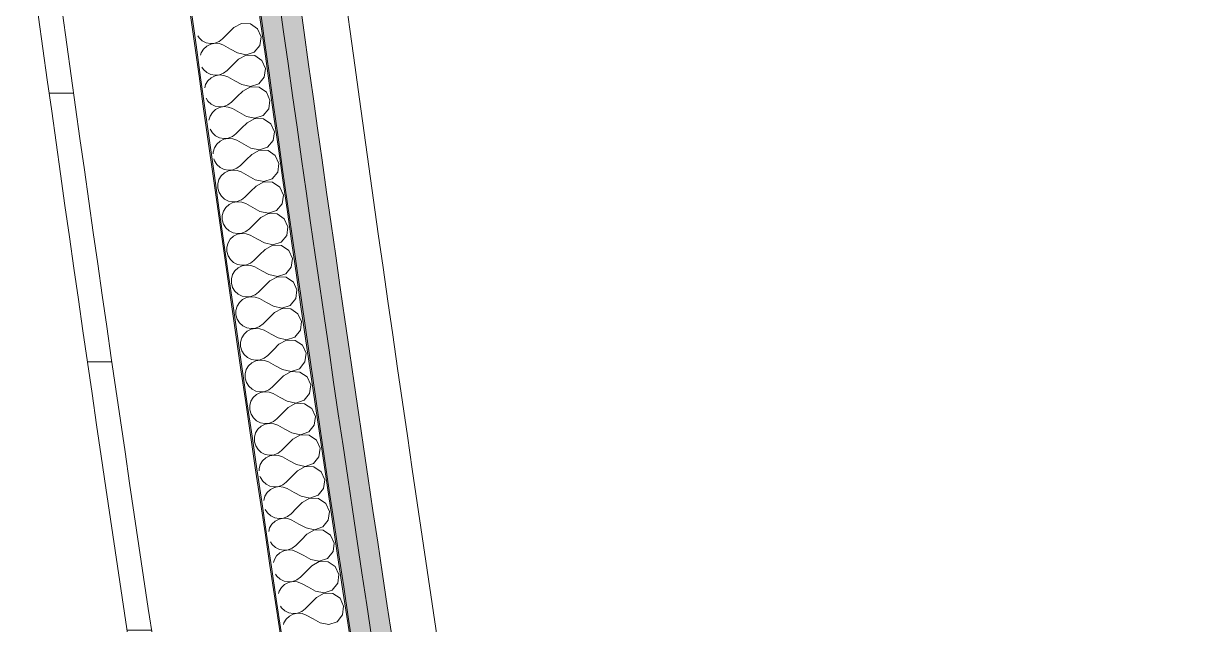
# Model space of a CAD drawing. Header units: millimetres. Extents: x -99530 to 90294, y -97212 to 56397.
# Drawn here: x -41765 to -40895, y -62796 to -62348 of the extents above; entities that cross this region are included whole.
import ezdxf
from ezdxf.enums import TextEntityAlignment as Align

# ---------------------------------------------------------------- set-up
doc = ezdxf.new("R2010")
doc.units = ezdxf.units.MM
doc.header["$MEASUREMENT"] = 0
doc.linetypes.add('Double Dashed', pattern=[1093.611073, 529.166651, -211.666656, 141.111112, -211.666656])
doc.linetypes.add('Hidden Line', pattern=[55, 45, -10])
for name, color, linetype in [('A-25-M_Wall_Ext', 7, 'Continuous'), ('A-25-M_Wall_Int', 7, 'Continuous'), ('New_A-05-M_Gross_Int_Circulation', 7, 'Continuous'), ('New_A-15-MG_Structural_Grid_Phase_2', 7, 'Continuous'), ('New_A-20-M_Floor_Slab', 7, 'Continuous'), ('New_A-25-M_Wall_Ext', 7, 'Continuous'), ('New_A-25-M_Wall_Int', 7, 'Continuous')]:
    doc.layers.add(name, color=color, linetype=linetype)
for name, color, linetype, lineweight, true_color in [('A-25-M_Wall_Ext_Pen_No__107', 7, 'Continuous', 15, 0xa6a6a6), ('A-25-M_Wall_Ext_Pen_No__27', 7, 'Continuous', 50, 0x2a2a2a), ('A-25-M_Wall_Int_Pen_No__107', 7, 'Continuous', 15, 0xa6a6a6), ('A-25-M_Wall_Int_Pen_No__149', 7, 'Continuous', 0, 0x2a2a2a), ('New_A-05-M_Gross_Int_Circulation_Pen_No__74', 7, 'Continuous', 20, 0x606060), ('New_A-15-MG_Structural_Grid_Phase_2_Pen_No__222', 7, 'Continuous', 13, 0x65af33), ('New_A-25-M_Wall_Int_Pen_No__107', 7, 'Continuous', 15, 0xa6a6a6), ('New_A-25-M_Wall_Int_Pen_No__81', 7, 'Continuous', 20, 0x6a6a6a)]:
    doc.layers.add(name, color=color, linetype=linetype, lineweight=lineweight, true_color=true_color)
for name, color, linetype, lineweight in [('A-25-M_Wall_Ext_Pen_No__87', 8, 'Continuous', 20), ('A-25-M_Wall_Int_Pen_No__193', 7, 'Continuous', 18), ('New_A-20-M_Floor_Slab_Pen_No__89', 8, 'Continuous', 20), ('New_A-25-M_Wall_Ext_Pen_No__87', 8, 'Continuous', 20), ('New_A-25-M_Wall_Int_Pen_No__1', 7, 'Continuous', 13), ('New_A-25-M_Wall_Int_Pen_No__150', 7, 'Continuous', 0), ('New_ArchiCAD Zone Stamps_Pen_No__9', 7, 'Continuous', 13)]:
    doc.layers.add(name, color=color, linetype=linetype, lineweight=lineweight)
doc.styles.add('GENERATED_STYLE_1', font='')
doc.styles.add('GENERATED_STYLE_3', font='')
doc.styles.add('GENERATED_STYLE_4', font='')
doc.styles.get('GENERATED_STYLE_1').set_extended_font_data('Arial', bold=True)
doc.styles.get('GENERATED_STYLE_3').set_extended_font_data('Arial')
doc.styles.get('GENERATED_STYLE_4').set_extended_font_data('Swis721 BT')

# ---------------------------------------------------------------- blocks, each defined once
blk = doc.blocks.new('Stair 07 _INB 0168_10_1', base_point=(-36902.6, -62923.54))
at = {"layer": 'New_A-05-M_Gross_Int_Circulation_Pen_No__74', "linetype": 'Continuous'}
blk.add_arc((-4141.99, -57209.05), 37731.88, 186.721455, 191.645003, dxfattribs=at)
at = {"layer": 'New_ArchiCAD Zone Stamps_Pen_No__9'}
for tag, height, style, p in [('ROOM_NAME', 250, 'GENERATED_STYLE_1', (-37168.15, -61611.29)), ('zoneNameLine2', 250, 'GENERATED_STYLE_1', (-37356.58, -62043.42)), ('ROOM_NUMBER', 200, 'GENERATED_STYLE_3', (-37545.01, -62464.13)), ('measuredAreaCode', 200, 'GENERATED_STYLE_3', (-37702.04, -62824.24)), ('DUMMY_649', 200, 'GENERATED_STYLE_3', (-37394.63, -62958.28)), ('DUMMY_650', 200, 'GENERATED_STYLE_3', (-36905.29, -63171.66)), ('DUMMY_651', 133.33, 'GENERATED_STYLE_3', (-36626, -63278.2))]:
    blk.add_attdef(tag, text='', height=height, rotation=336.44041, dxfattribs=dict(at, style=style)).set_placement(p, align=Align.TOP_LEFT)
blk = doc.blocks.new('Slab_56_1', base_point=(-44734.13, -52924.74))
at = {"layer": 'New_A-20-M_Floor_Slab_Pen_No__89', "linetype": 'Continuous', "flags": 128}
blk.add_lwpolyline([(-44734.13, -52924.74), (-44734.3, -52924.72, -0.179811), (-34721.45, -33027.69), (-34721.92, -33027.18), (-25959.6, -24873.2), (-20981.62, -27043.85), (-17009.56, -17934.66), (-17703.34, -17189.12), (-11222.85, -11158.55), (-10852.64, -11556.37), (-2918.66, -4173.23), (921.42, -599.75), (3259.49, -1619.27), (2636.44, -2195.91), (2144.41, -3324.28), (-4596.33, -18782.94), (-10337.07, -31948.28), (-13252.03, -30677.22), (-20095.26, -46371.16, -0.415568), (-30017.22, -50195.91), (-38341.96, -69287.69, -0.234037), (-41521.39, -64901.11, -0.022084), (-42146.95, -60901.38), (-44895.69, -59706.59, -0.043731)], format="xyb", close=True, dxfattribs=at)
blk = doc.blocks.new('Wall_233_1', base_point=(-42264.59, -61095.29))
at = {"layer": 'New_A-25-M_Wall_Ext_Pen_No__87', "linetype": 'Hidden Line'}
for radius, start in [(37234.44, 185.847464), (37284.44, 185.892366)]:
    blk.add_arc((-5223.89, -57301.83), radius, start, 191.659248, dxfattribs=at)
blk = doc.blocks.new('*X781')
at = {"layer": 'New_A-25-M_Wall_Int_Pen_No__150', "linetype": 'Continuous'}
for p, q in [((-41607.92, -62351.03), (-41612.15, -62355.23)), ((-41602.23, -62347.89), (-41607.92, -62351.03)), ((-41595.73, -62348.2), (-41602.23, -62347.89)), ((-41590.37, -62351.89), (-41595.73, -62348.2)), ((-41587.74, -62357.85), (-41590.37, -62351.89)), ((-41634.79, -62357.17), (-41633.93, -62358.56)), ((-41633.93, -62358.56), (-41631.5, -62360.78)), ((-41631.5, -62360.78), (-41628.56, -62362.25)), ((-41628.56, -62362.25), (-41625.34, -62362.87)), ((-41625.28, -62363.28), (-41628.22, -62364.75)), ((-41625.34, -62362.87), (-41622.07, -62362.57)), ((-41622.05, -62362.67), (-41625.28, -62363.28)), ((-41622.07, -62362.57), (-41619, -62361.39)), ((-41618.78, -62362.96), (-41622.05, -62362.67)), ((-41619, -62361.39), (-41616.37, -62359.42)), ((-41615.71, -62364.14), (-41618.78, -62362.96)), ((-41612.15, -62355.23), (-41616.37, -62359.42)), ((-41588.64, -62364.29), (-41587.74, -62357.85)), ((-41632.37, -62369.76), (-41632.9, -62371.63)), ((-41630.64, -62366.96), (-41632.37, -62369.76)), ((-41628.22, -62364.75), (-41630.64, -62366.96)), ((-41610.51, -62367.03), (-41615.71, -62364.14)), ((-41605.3, -62369.91), (-41610.51, -62367.03)), ((-41605.3, -62369.91), (-41598.96, -62371.38)), ((-41598.94, -62371.48), (-41604.64, -62374.63)), ((-41598.96, -62371.38), (-41592.79, -62369.3)), ((-41592.45, -62371.79), (-41598.94, -62371.48)), ((-41592.79, -62369.3), (-41588.64, -62364.29)), ((-41587.08, -62375.48), (-41592.45, -62371.79)), ((-41631.76, -62380.36), (-41630.64, -62382.18)), ((-41608.86, -62378.83), (-41613.08, -62383.02)), ((-41604.64, -62374.63), (-41608.86, -62378.83)), ((-41584.46, -62381.43), (-41587.08, -62375.48)), ((-41630.64, -62382.18), (-41628.21, -62384.39)), ((-41628.21, -62384.39), (-41625.27, -62385.86)), ((-41624.93, -62388.36), (-41627.35, -62390.57)), ((-41625.27, -62385.86), (-41622.05, -62386.47)), ((-41621.99, -62386.88), (-41624.93, -62388.36)), ((-41622.05, -62386.47), (-41618.77, -62386.18)), ((-41618.76, -62386.27), (-41621.99, -62386.88)), ((-41618.77, -62386.18), (-41615.71, -62385)), ((-41615.49, -62386.57), (-41618.76, -62386.27)), ((-41615.71, -62385), (-41613.08, -62383.02)), ((-41612.42, -62387.74), (-41615.49, -62386.57)), ((-41607.21, -62390.62), (-41612.42, -62387.74)), ((-41589.5, -62392.89), (-41585.35, -62387.88)), ((-41585.35, -62387.88), (-41584.46, -62381.43)), ((-41629.07, -62393.37), (-41629.75, -62395.76)), ((-41627.35, -62390.57), (-41629.07, -62393.37)), ((-41602, -62393.5), (-41607.21, -62390.62)), ((-41601.34, -62398.22), (-41605.56, -62402.42)), ((-41602, -62393.5), (-41595.66, -62394.97)), ((-41595.65, -62395.07), (-41601.34, -62398.22)), ((-41595.66, -62394.97), (-41589.5, -62392.89)), ((-41589.15, -62395.38), (-41595.65, -62395.07)), ((-41583.78, -62399.06), (-41589.15, -62395.38)), ((-41628.74, -62403.52), (-41627.33, -62405.79)), ((-41627.33, -62405.79), (-41624.91, -62408)), ((-41612.4, -62408.6), (-41609.78, -62406.62)), ((-41605.56, -62402.42), (-41609.78, -62406.62)), ((-41581.15, -62405.01), (-41583.78, -62399.06)), ((-41582.04, -62411.46), (-41581.15, -62405.01)), ((-41624.04, -62414.18), (-41625.76, -62416.98)), ((-41624.91, -62408), (-41621.97, -62409.47)), ((-41621.62, -62411.96), (-41624.04, -62414.18)), ((-41621.97, -62409.47), (-41618.74, -62410.08)), ((-41618.68, -62410.49), (-41621.62, -62411.96)), ((-41618.74, -62410.08), (-41615.47, -62409.78)), ((-41615.46, -62409.88), (-41618.68, -62410.49)), ((-41615.47, -62409.78), (-41612.4, -62408.6)), ((-41612.18, -62410.17), (-41615.46, -62409.88)), ((-41609.12, -62411.34), (-41612.18, -62410.17)), ((-41603.9, -62414.22), (-41609.12, -62411.34)), ((-41598.69, -62417.1), (-41603.9, -62414.22)), ((-41586.19, -62416.47), (-41582.04, -62411.46)), ((-41625.76, -62416.98), (-41626.6, -62419.93)), ((-41598.03, -62421.81), (-41602.24, -62426.02)), ((-41598.69, -62417.1), (-41592.35, -62418.56)), ((-41592.34, -62418.66), (-41598.03, -62421.81)), ((-41592.35, -62418.56), (-41586.19, -62416.47)), ((-41585.84, -62418.96), (-41592.34, -62418.66)), ((-41580.47, -62422.64), (-41585.84, -62418.96)), ((-41577.84, -62428.59), (-41580.47, -62422.64)), ((-41625.72, -62426.64), (-41624.02, -62429.39)), ((-41624.02, -62429.39), (-41621.59, -62431.61)), ((-41621.59, -62431.61), (-41618.65, -62433.07)), ((-41618.65, -62433.07), (-41615.42, -62433.68)), ((-41612.15, -62433.38), (-41609.08, -62432.2)), ((-41609.08, -62432.2), (-41606.46, -62430.22)), ((-41602.24, -62426.02), (-41606.46, -62430.22)), ((-41578.72, -62435.04), (-41577.84, -62428.59)), ((-41622.44, -62440.59), (-41623.33, -62443.75)), ((-41620.72, -62437.79), (-41622.44, -62440.59)), ((-41618.3, -62435.57), (-41620.72, -62437.79)), ((-41615.36, -62434.09), (-41618.3, -62435.57)), ((-41615.42, -62433.68), (-41612.15, -62433.38)), ((-41612.13, -62433.48), (-41615.36, -62434.09)), ((-41608.86, -62433.77), (-41612.13, -62433.48)), ((-41605.79, -62434.94), (-41608.86, -62433.77)), ((-41600.58, -62437.81), (-41605.79, -62434.94)), ((-41595.36, -62440.69), (-41600.58, -62437.81)), ((-41595.36, -62440.69), (-41589.02, -62442.15)), ((-41589.02, -62442.15), (-41582.86, -62440.05)), ((-41582.86, -62440.05), (-41578.72, -62435.04)), ((-41623.33, -62443.75), (-41623.33, -62444.99)), ((-41622.84, -62448.73), (-41622.42, -62450.21)), ((-41622.42, -62450.21), (-41620.68, -62453)), ((-41598.91, -62449.61), (-41603.13, -62453.81)), ((-41594.7, -62445.4), (-41598.91, -62449.61)), ((-41589.01, -62442.24), (-41594.7, -62445.4)), ((-41582.51, -62442.54), (-41589.01, -62442.24)), ((-41577.14, -62446.22), (-41582.51, -62442.54)), ((-41574.5, -62452.17), (-41577.14, -62446.22)), ((-41620.68, -62453), (-41618.25, -62455.21)), ((-41618.25, -62455.21), (-41615.31, -62456.68)), ((-41614.96, -62459.17), (-41617.38, -62461.39)), ((-41615.31, -62456.68), (-41612.08, -62457.28)), ((-41612.02, -62457.69), (-41614.96, -62459.17)), ((-41612.08, -62457.28), (-41608.81, -62456.98)), ((-41608.8, -62457.07), (-41612.02, -62457.69)), ((-41608.81, -62456.98), (-41605.75, -62455.79)), ((-41605.53, -62457.36), (-41608.8, -62457.07)), ((-41605.75, -62455.79), (-41603.13, -62453.81)), ((-41602.46, -62458.53), (-41605.53, -62457.36)), ((-41597.24, -62461.4), (-41602.46, -62458.53)), ((-41579.52, -62463.63), (-41575.38, -62458.61)), ((-41575.38, -62458.61), (-41574.5, -62452.17)), ((-41619.1, -62464.19), (-41619.99, -62467.36)), ((-41619.99, -62467.36), (-41619.98, -62470.65)), ((-41617.38, -62461.39), (-41619.1, -62464.19)), ((-41592.02, -62464.27), (-41597.24, -62461.4)), ((-41592.02, -62464.27), (-41585.68, -62465.73)), ((-41585.67, -62465.82), (-41591.35, -62468.99)), ((-41585.68, -62465.73), (-41579.52, -62463.63)), ((-41579.17, -62466.12), (-41585.67, -62465.82)), ((-41573.8, -62469.79), (-41579.17, -62466.12)), ((-41619.98, -62470.65), (-41619.07, -62473.81)), ((-41619.07, -62473.81), (-41617.33, -62476.6)), ((-41617.33, -62476.6), (-41614.9, -62478.82)), ((-41595.56, -62473.2), (-41599.78, -62477.41)), ((-41591.35, -62468.99), (-41595.56, -62473.2)), ((-41571.15, -62475.74), (-41573.8, -62469.79)), ((-41572.03, -62482.19), (-41571.15, -62475.74)), ((-41614.02, -62484.99), (-41615.74, -62487.8)), ((-41614.9, -62478.82), (-41611.96, -62480.28)), ((-41611.61, -62482.77), (-41614.02, -62484.99)), ((-41611.96, -62480.28), (-41608.73, -62480.88)), ((-41608.67, -62481.29), (-41611.61, -62482.77)), ((-41608.73, -62480.88), (-41605.46, -62480.57)), ((-41605.45, -62480.67), (-41608.67, -62481.29)), ((-41605.46, -62480.57), (-41602.4, -62479.39)), ((-41602.17, -62480.96), (-41605.45, -62480.67)), ((-41602.4, -62479.39), (-41599.78, -62477.41)), ((-41599.1, -62482.13), (-41602.17, -62480.96)), ((-41593.89, -62484.99), (-41599.1, -62482.13)), ((-41588.67, -62487.86), (-41593.89, -62484.99)), ((-41576.17, -62487.21), (-41572.03, -62482.19)), ((-41615.74, -62487.8), (-41616.63, -62490.96)), ((-41616.63, -62490.96), (-41616.62, -62494.25)), ((-41616.62, -62494.25), (-41615.71, -62497.41)), ((-41587.99, -62492.57), (-41592.2, -62496.79)), ((-41588.67, -62487.86), (-41582.32, -62489.31)), ((-41582.31, -62489.41), (-41587.99, -62492.57)), ((-41582.32, -62489.31), (-41576.17, -62487.21)), ((-41575.81, -62489.7), (-41582.31, -62489.41)), ((-41570.44, -62493.37), (-41575.81, -62489.7)), ((-41567.79, -62499.31), (-41570.44, -62493.37)), ((-41615.71, -62497.41), (-41613.97, -62500.21)), ((-41613.97, -62500.21), (-41611.54, -62502.42)), ((-41611.54, -62502.42), (-41608.59, -62503.88)), ((-41599.03, -62502.98), (-41596.41, -62501)), ((-41592.2, -62496.79), (-41596.41, -62501)), ((-41568.66, -62505.76), (-41567.79, -62499.31)), ((-41612.37, -62511.4), (-41613.25, -62514.56)), ((-41610.65, -62508.59), (-41612.37, -62511.4)), ((-41608.24, -62506.37), (-41610.65, -62508.59)), ((-41608.59, -62503.88), (-41605.36, -62504.48)), ((-41605.3, -62504.89), (-41608.24, -62506.37)), ((-41605.36, -62504.48), (-41602.09, -62504.17)), ((-41602.08, -62504.26), (-41605.3, -62504.89)), ((-41602.09, -62504.17), (-41599.03, -62502.98)), ((-41598.81, -62504.55), (-41602.08, -62504.26)), ((-41595.74, -62505.72), (-41598.81, -62504.55)), ((-41590.52, -62508.58), (-41595.74, -62505.72)), ((-41585.3, -62511.44), (-41590.52, -62508.58)), ((-41585.3, -62511.44), (-41578.95, -62512.89)), ((-41578.95, -62512.89), (-41572.8, -62510.79)), ((-41572.8, -62510.79), (-41568.66, -62505.76)), ((-41613.25, -62514.56), (-41613.24, -62517.85)), ((-41613.24, -62517.85), (-41612.33, -62521.01)), ((-41588.83, -62520.37), (-41593.03, -62524.59)), ((-41584.62, -62516.16), (-41588.83, -62520.37)), ((-41578.94, -62512.99), (-41584.62, -62516.16)), ((-41572.44, -62513.27), (-41578.94, -62512.99)), ((-41567.06, -62516.94), (-41572.44, -62513.27)), ((-41564.41, -62522.88), (-41567.06, -62516.94)), ((-41612.33, -62521.01), (-41610.59, -62523.8)), ((-41610.59, -62523.8), (-41608.16, -62526.01)), ((-41608.16, -62526.01), (-41605.21, -62527.47)), ((-41605.21, -62527.47), (-41601.98, -62528.07)), ((-41601.92, -62528.48), (-41604.85, -62529.96)), ((-41601.98, -62528.07), (-41598.71, -62527.76)), ((-41598.7, -62527.86), (-41601.92, -62528.48)), ((-41598.71, -62527.76), (-41595.65, -62526.57)), ((-41595.43, -62528.14), (-41598.7, -62527.86)), ((-41595.65, -62526.57), (-41593.03, -62524.59)), ((-41592.35, -62529.3), (-41595.43, -62528.14)), ((-41565.28, -62529.33), (-41564.41, -62522.88)), ((-41608.98, -62535), (-41609.87, -62538.16)), ((-41607.27, -62532.19), (-41608.98, -62535)), ((-41604.85, -62529.96), (-41607.27, -62532.19)), ((-41587.13, -62532.16), (-41592.35, -62529.3)), ((-41581.91, -62535.02), (-41587.13, -62532.16)), ((-41581.91, -62535.02), (-41575.57, -62536.47)), ((-41575.55, -62536.56), (-41581.23, -62539.74)), ((-41575.57, -62536.47), (-41569.41, -62534.36)), ((-41569.05, -62536.85), (-41575.55, -62536.56)), ((-41569.41, -62534.36), (-41565.28, -62529.33)), ((-41563.67, -62540.51), (-41569.05, -62536.85)), ((-41609.87, -62538.16), (-41609.85, -62541.45)), ((-41609.85, -62541.45), (-41608.94, -62544.61)), ((-41608.94, -62544.61), (-41607.2, -62547.4)), ((-41585.43, -62543.95), (-41589.64, -62548.17)), ((-41581.23, -62539.74), (-41585.43, -62543.95)), ((-41561.02, -62546.45), (-41563.67, -62540.51)), ((-41561.88, -62552.9), (-41561.02, -62546.45)), ((-41607.2, -62547.4), (-41604.76, -62549.61)), ((-41604.76, -62549.61), (-41601.82, -62551.07)), ((-41601.46, -62553.56), (-41603.87, -62555.79)), ((-41601.82, -62551.07), (-41598.58, -62551.66)), ((-41598.53, -62552.07), (-41601.46, -62553.56)), ((-41598.58, -62551.66), (-41595.31, -62551.35)), ((-41595.3, -62551.45), (-41598.53, -62552.07)), ((-41595.31, -62551.35), (-41592.25, -62550.16)), ((-41592.03, -62551.73), (-41595.3, -62551.45)), ((-41592.25, -62550.16), (-41589.64, -62548.17)), ((-41588.96, -62552.89), (-41592.03, -62551.73)), ((-41583.73, -62555.75), (-41588.96, -62552.89)), ((-41566.01, -62557.93), (-41561.88, -62552.9)), ((-41605.58, -62558.59), (-41606.46, -62561.76)), ((-41606.46, -62561.76), (-41606.44, -62565.05)), ((-41603.87, -62555.79), (-41605.58, -62558.59)), ((-41578.51, -62558.6), (-41583.73, -62555.75)), ((-41577.83, -62563.32), (-41582.03, -62567.54)), ((-41578.51, -62558.6), (-41572.16, -62560.04)), ((-41572.15, -62560.14), (-41577.83, -62563.32)), ((-41572.16, -62560.04), (-41566.01, -62557.93)), ((-41565.65, -62560.42), (-41572.15, -62560.14)), ((-41560.27, -62564.08), (-41565.65, -62560.42)), ((-41606.44, -62565.05), (-41605.53, -62568.21)), ((-41605.53, -62568.21), (-41603.79, -62571)), ((-41603.79, -62571), (-41601.35, -62573.2)), ((-41588.84, -62573.74), (-41586.23, -62571.76)), ((-41582.03, -62567.54), (-41586.23, -62571.76)), ((-41557.61, -62570.01), (-41560.27, -62564.08)), ((-41558.47, -62576.46), (-41557.61, -62570.01)), ((-41600.45, -62579.38), (-41602.16, -62582.19)), ((-41601.35, -62573.2), (-41598.4, -62574.66)), ((-41598.04, -62577.15), (-41600.45, -62579.38)), ((-41598.4, -62574.66), (-41595.17, -62575.25)), ((-41595.11, -62575.66), (-41598.04, -62577.15)), ((-41595.17, -62575.25), (-41591.9, -62574.94)), ((-41591.89, -62575.03), (-41595.11, -62575.66)), ((-41591.9, -62574.94), (-41588.84, -62573.74)), ((-41588.62, -62575.31), (-41591.89, -62575.03)), ((-41585.54, -62576.47), (-41588.62, -62575.31)), ((-41580.32, -62579.33), (-41585.54, -62576.47)), ((-41575.09, -62582.18), (-41580.32, -62579.33)), ((-41562.59, -62581.5), (-41558.47, -62576.46)), ((-41602.16, -62582.19), (-41603.04, -62585.36)), ((-41603.04, -62585.36), (-41603.02, -62588.64)), ((-41603.02, -62588.64), (-41602.11, -62591.8)), ((-41574.41, -62586.89), (-41578.6, -62591.11)), ((-41575.09, -62582.18), (-41568.75, -62583.61)), ((-41568.73, -62583.71), (-41574.41, -62586.89)), ((-41568.75, -62583.61), (-41562.59, -62581.5)), ((-41562.23, -62583.99), (-41568.73, -62583.71)), ((-41556.85, -62587.64), (-41562.23, -62583.99)), ((-41554.19, -62593.58), (-41556.85, -62587.64)), ((-41602.11, -62591.8), (-41600.36, -62594.59)), ((-41600.36, -62594.59), (-41597.92, -62596.79)), ((-41597.92, -62596.79), (-41594.98, -62598.25)), ((-41594.98, -62598.25), (-41591.75, -62598.84)), ((-41591.75, -62598.84), (-41588.48, -62598.52)), ((-41588.46, -62598.62), (-41591.69, -62599.25)), ((-41588.48, -62598.52), (-41585.42, -62597.33)), ((-41585.19, -62598.89), (-41588.46, -62598.62)), ((-41585.42, -62597.33), (-41582.8, -62595.34)), ((-41578.6, -62591.11), (-41582.8, -62595.34)), ((-41555.04, -62600.03), (-41554.19, -62593.58)), ((-41598.73, -62605.78), (-41599.61, -62608.95)), ((-41597.02, -62602.97), (-41598.73, -62605.78)), ((-41594.61, -62600.74), (-41597.02, -62602.97)), ((-41591.69, -62599.25), (-41594.61, -62600.74)), ((-41582.11, -62600.05), (-41585.19, -62598.89)), ((-41576.89, -62602.9), (-41582.11, -62600.05)), ((-41571.66, -62605.75), (-41576.89, -62602.9)), ((-41571.66, -62605.75), (-41565.31, -62607.19)), ((-41565.3, -62607.28), (-41570.97, -62610.47)), ((-41565.31, -62607.19), (-41559.16, -62605.07)), ((-41558.8, -62607.55), (-41565.3, -62607.28)), ((-41559.16, -62605.07), (-41555.04, -62600.03)), ((-41599.61, -62608.95), (-41599.59, -62612.24)), ((-41599.59, -62612.24), (-41598.67, -62615.39)), ((-41598.67, -62615.39), (-41596.92, -62618.18)), ((-41575.17, -62614.69), (-41579.36, -62618.92)), ((-41570.97, -62610.47), (-41575.17, -62614.69)), ((-41553.41, -62611.2), (-41558.8, -62607.55)), ((-41550.75, -62617.14), (-41553.41, -62611.2)), ((-41596.92, -62618.18), (-41594.48, -62620.38)), ((-41594.48, -62620.38), (-41591.53, -62621.83)), ((-41591.17, -62624.32), (-41593.58, -62626.56)), ((-41591.53, -62621.83), (-41588.3, -62622.42)), ((-41588.24, -62622.83), (-41591.17, -62624.32)), ((-41588.3, -62622.42), (-41585.03, -62622.11)), ((-41585.02, -62622.2), (-41588.24, -62622.83)), ((-41585.03, -62622.11), (-41581.98, -62620.91)), ((-41581.75, -62622.47), (-41585.02, -62622.2)), ((-41581.98, -62620.91), (-41579.36, -62618.92)), ((-41578.67, -62623.63), (-41581.75, -62622.47)), ((-41573.44, -62626.48), (-41578.67, -62623.63)), ((-41555.71, -62628.63), (-41551.6, -62623.59)), ((-41551.6, -62623.59), (-41550.75, -62617.14)), ((-41595.29, -62629.37), (-41596.16, -62632.54)), ((-41596.16, -62632.54), (-41596.14, -62635.83)), ((-41593.58, -62626.56), (-41595.29, -62629.37)), ((-41568.21, -62629.32), (-41573.44, -62626.48)), ((-41568.21, -62629.32), (-41561.86, -62630.75)), ((-41561.85, -62630.85), (-41567.52, -62634.04)), ((-41561.86, -62630.75), (-41555.71, -62628.63)), ((-41555.35, -62631.12), (-41561.85, -62630.85)), ((-41549.96, -62634.76), (-41555.35, -62631.12)), ((-41596.14, -62635.83), (-41595.21, -62638.98)), ((-41595.21, -62638.98), (-41593.47, -62641.77)), ((-41593.47, -62641.77), (-41591.03, -62643.97)), ((-41571.71, -62638.27), (-41575.91, -62642.49)), ((-41567.52, -62634.04), (-41571.71, -62638.27)), ((-41547.29, -62640.7), (-41549.96, -62634.76)), ((-41548.14, -62647.15), (-41547.29, -62640.7)), ((-41590.12, -62650.15), (-41591.82, -62652.96)), ((-41591.03, -62643.97), (-41588.08, -62645.42)), ((-41587.71, -62647.91), (-41590.12, -62650.15)), ((-41588.08, -62645.42), (-41584.84, -62646.01)), ((-41584.78, -62646.42), (-41587.71, -62647.91)), ((-41584.84, -62646.01), (-41581.58, -62645.69)), ((-41581.56, -62645.78), (-41584.78, -62646.42)), ((-41581.58, -62645.69), (-41578.52, -62644.49)), ((-41578.29, -62646.05), (-41581.56, -62645.78)), ((-41578.52, -62644.49), (-41575.91, -62642.49)), ((-41575.21, -62647.21), (-41578.29, -62646.05)), ((-41569.98, -62650.05), (-41575.21, -62647.21)), ((-41564.75, -62652.9), (-41569.98, -62650.05)), ((-41552.25, -62652.19), (-41548.14, -62647.15)), ((-41591.82, -62652.96), (-41592.7, -62656.13)), ((-41592.7, -62656.13), (-41592.67, -62659.28)), ((-41592.63, -62659.56), (-41591.75, -62662.57)), ((-41564.06, -62657.61), (-41568.25, -62661.84)), ((-41564.75, -62652.9), (-41558.4, -62654.32)), ((-41558.39, -62654.41), (-41564.06, -62657.61)), ((-41558.4, -62654.32), (-41552.25, -62652.19)), ((-41551.89, -62654.68), (-41558.39, -62654.41)), ((-41546.49, -62658.32), (-41551.89, -62654.68)), ((-41543.82, -62664.25), (-41546.49, -62658.32)), ((-41591.75, -62662.57), (-41590, -62665.36)), ((-41590, -62665.36), (-41587.55, -62667.56)), ((-41587.55, -62667.56), (-41584.6, -62669)), ((-41578.1, -62669.27), (-41575.05, -62668.06)), ((-41575.05, -62668.06), (-41572.44, -62666.07)), ((-41568.25, -62661.84), (-41572.44, -62666.07)), ((-41544.67, -62670.71), (-41543.82, -62664.25)), ((-41588.35, -62676.54), (-41589.22, -62679.71)), ((-41586.64, -62673.73), (-41588.35, -62676.54)), ((-41584.24, -62671.49), (-41586.64, -62673.73)), ((-41584.6, -62669), (-41581.37, -62669.59)), ((-41581.31, -62670), (-41584.24, -62671.49)), ((-41581.37, -62669.59), (-41578.1, -62669.27)), ((-41578.09, -62669.36), (-41581.31, -62670)), ((-41574.82, -62669.63), (-41578.09, -62669.36)), ((-41571.74, -62670.78), (-41574.82, -62669.63)), ((-41566.51, -62673.62), (-41571.74, -62670.78)), ((-41561.27, -62676.46), (-41566.51, -62673.62)), ((-41561.27, -62676.46), (-41554.92, -62677.88)), ((-41554.92, -62677.88), (-41548.78, -62675.75)), ((-41548.78, -62675.75), (-41544.67, -62670.71)), ((-41589.22, -62679.71), (-41589.2, -62681.11)), ((-41588.57, -62685.12), (-41588.26, -62686.16)), ((-41564.76, -62685.41), (-41568.95, -62689.64)), ((-41560.58, -62681.18), (-41564.76, -62685.41)), ((-41554.91, -62677.98), (-41560.58, -62681.18)), ((-41548.41, -62678.24), (-41554.91, -62677.98)), ((-41543.01, -62681.88), (-41548.41, -62678.24)), ((-41540.34, -62687.81), (-41543.01, -62681.88)), ((-41588.26, -62686.16), (-41586.51, -62688.94)), ((-41586.51, -62688.94), (-41584.07, -62691.14)), ((-41584.07, -62691.14), (-41581.12, -62692.58)), ((-41581.12, -62692.58), (-41577.88, -62693.17)), ((-41577.82, -62693.58), (-41580.75, -62695.07)), ((-41577.88, -62693.17), (-41574.62, -62692.84)), ((-41574.6, -62692.94), (-41577.82, -62693.58)), ((-41574.62, -62692.84), (-41571.56, -62691.64)), ((-41571.33, -62693.2), (-41574.6, -62692.94)), ((-41571.56, -62691.64), (-41568.95, -62689.64)), ((-41568.25, -62694.36), (-41571.33, -62693.2)), ((-41563.02, -62697.19), (-41568.25, -62694.36)), ((-41545.28, -62699.31), (-41541.18, -62694.26)), ((-41541.18, -62694.26), (-41540.34, -62687.81)), ((-41584.85, -62700.12), (-41585.7, -62703.2)), ((-41583.15, -62697.31), (-41584.85, -62700.12)), ((-41580.75, -62695.07), (-41583.15, -62697.31)), ((-41557.78, -62700.03), (-41563.02, -62697.19)), ((-41557.78, -62700.03), (-41551.43, -62701.44)), ((-41551.42, -62701.54), (-41557.08, -62704.74)), ((-41551.43, -62701.44), (-41545.28, -62699.31)), ((-41544.91, -62701.8), (-41551.42, -62701.54)), ((-41539.52, -62705.43), (-41544.91, -62701.8)), ((-41584.62, -62709.97), (-41583.01, -62712.52)), ((-41561.26, -62708.98), (-41565.45, -62713.21)), ((-41557.08, -62704.74), (-41561.26, -62708.98)), ((-41536.84, -62711.36), (-41539.52, -62705.43)), ((-41537.67, -62717.81), (-41536.84, -62711.36)), ((-41583.01, -62712.52), (-41580.57, -62714.72)), ((-41580.57, -62714.72), (-41577.61, -62716.16)), ((-41577.24, -62718.65), (-41579.65, -62720.89)), ((-41577.61, -62716.16), (-41574.38, -62716.74)), ((-41574.32, -62717.15), (-41577.24, -62718.65)), ((-41574.38, -62716.74), (-41571.11, -62716.42)), ((-41571.1, -62716.51), (-41574.32, -62717.15)), ((-41571.11, -62716.42), (-41568.06, -62715.21)), ((-41567.82, -62716.78), (-41571.1, -62716.51)), ((-41568.06, -62715.21), (-41565.45, -62713.21)), ((-41564.75, -62717.93), (-41567.82, -62716.78)), ((-41559.51, -62720.76), (-41564.75, -62717.93)), ((-41541.78, -62722.86), (-41537.67, -62717.81)), ((-41581.35, -62723.71), (-41582.04, -62726.24)), ((-41579.65, -62720.89), (-41581.35, -62723.71)), ((-41554.27, -62723.59), (-41559.51, -62720.76)), ((-41553.57, -62728.3), (-41557.75, -62732.54)), ((-41554.27, -62723.59), (-41547.92, -62725)), ((-41547.91, -62725.1), (-41553.57, -62728.3)), ((-41547.92, -62725), (-41541.78, -62722.86)), ((-41541.41, -62725.35), (-41547.91, -62725.1)), ((-41536.01, -62728.98), (-41541.41, -62725.35)), ((-41533.32, -62734.91), (-41536.01, -62728.98)), ((-41580.8, -62734.04), (-41579.5, -62736.1)), ((-41579.5, -62736.1), (-41577.05, -62738.3)), ((-41564.54, -62738.78), (-41561.93, -62736.78)), ((-41557.75, -62732.54), (-41561.93, -62736.78)), ((-41534.15, -62741.36), (-41533.32, -62734.91)), ((-41576.13, -62744.47), (-41577.82, -62747.28)), ((-41577.05, -62738.3), (-41574.1, -62739.74)), ((-41573.72, -62742.23), (-41576.13, -62744.47)), ((-41574.1, -62739.74), (-41570.86, -62740.32)), ((-41570.8, -62740.73), (-41573.72, -62742.23)), ((-41570.86, -62740.32), (-41567.59, -62739.99)), ((-41567.58, -62740.08), (-41570.8, -62740.73)), ((-41567.59, -62739.99), (-41564.54, -62738.78)), ((-41564.31, -62740.35), (-41567.58, -62740.08)), ((-41561.23, -62741.49), (-41564.31, -62740.35)), ((-41555.99, -62744.32), (-41561.23, -62741.49)), ((-41550.75, -62747.15), (-41555.99, -62744.32)), ((-41544.4, -62748.56), (-41538.25, -62746.42)), ((-41538.25, -62746.42), (-41534.15, -62741.36)), ((-41577.82, -62747.28), (-41578.37, -62749.31)), ((-41550.04, -62751.87), (-41554.22, -62756.11)), ((-41550.75, -62747.15), (-41544.4, -62748.56)), ((-41544.38, -62748.66), (-41550.04, -62751.87)), ((-41537.88, -62748.9), (-41544.38, -62748.66)), ((-41532.48, -62752.53), (-41537.88, -62748.9)), ((-41529.79, -62758.46), (-41532.48, -62752.53)), ((-41576.98, -62758.07), (-41575.96, -62759.68)), ((-41575.96, -62759.68), (-41573.52, -62761.87)), ((-41573.52, -62761.87), (-41570.56, -62763.31)), ((-41570.56, -62763.31), (-41567.33, -62763.89)), ((-41567.33, -62763.89), (-41564.06, -62763.56)), ((-41564.05, -62763.65), (-41567.27, -62764.3)), ((-41564.06, -62763.56), (-41561.01, -62762.35)), ((-41560.77, -62763.91), (-41564.05, -62763.65)), ((-41561.01, -62762.35), (-41558.4, -62760.35)), ((-41557.69, -62765.06), (-41560.77, -62763.91)), ((-41554.22, -62756.11), (-41558.4, -62760.35)), ((-41530.62, -62764.91), (-41529.79, -62758.46)), ((-41574.28, -62770.86), (-41574.71, -62772.41)), ((-41572.59, -62768.04), (-41574.28, -62770.86)), ((-41570.19, -62765.8), (-41572.59, -62768.04)), ((-41567.27, -62764.3), (-41570.19, -62765.8)), ((-41552.45, -62767.89), (-41557.69, -62765.06)), ((-41547.21, -62770.71), (-41552.45, -62767.89)), ((-41547.21, -62770.71), (-41540.86, -62772.12)), ((-41540.84, -62772.21), (-41546.5, -62775.42)), ((-41540.86, -62772.12), (-41534.72, -62769.97)), ((-41534.34, -62772.45), (-41540.84, -62772.21)), ((-41534.72, -62769.97), (-41530.62, -62764.91)), ((-41528.94, -62776.08), (-41534.34, -62772.45)), ((-41550.68, -62779.67), (-41554.85, -62783.91)), ((-41546.5, -62775.42), (-41550.68, -62779.67)), ((-41526.25, -62782), (-41528.94, -62776.08)), ((-41573.17, -62782.06), (-41572.42, -62783.25)), ((-41572.42, -62783.25), (-41569.97, -62785.45)), ((-41569.97, -62785.45), (-41567.01, -62786.88)), ((-41566.64, -62789.37), (-41569.04, -62791.62)), ((-41567.01, -62786.88), (-41563.78, -62787.46)), ((-41563.72, -62787.87), (-41566.64, -62789.37)), ((-41563.78, -62787.46), (-41560.51, -62787.13)), ((-41560.5, -62787.22), (-41563.72, -62787.87)), ((-41560.51, -62787.13), (-41557.46, -62785.91)), ((-41557.22, -62787.48), (-41560.5, -62787.22)), ((-41557.46, -62785.91), (-41554.85, -62783.91)), ((-41554.14, -62788.62), (-41557.22, -62787.48)), ((-41548.9, -62791.45), (-41554.14, -62788.62)), ((-41531.16, -62793.52), (-41527.07, -62788.46)), ((-41527.07, -62788.46), (-41526.25, -62782)), ((-41570.73, -62794.43), (-41571.03, -62795.54)), ((-41569.04, -62791.62), (-41570.73, -62794.43)), ((-41543.66, -62794.27), (-41548.9, -62791.45)), ((-41543.66, -62794.27), (-41537.3, -62795.67)), ((-41537.3, -62795.67), (-41531.16, -62793.52))]:
    blk.add_line(p, q, dxfattribs=at)
blk = doc.blocks.new('Wall_234_1', base_point=(-41650.69, -61617.63))
at = {"layer": 'New_A-25-M_Wall_Int_Pen_No__107', "linetype": 'Continuous'}
for points in [[(-41684.58, -61586.49, 0.020784), (-41197.92, -64625.86), (-41183.53, -64621.37, -0.020714), (-41668.66, -61593.43)], [(-41666.62, -61610.69, 0.020699), (-41180.53, -64636.15), (-41166.13, -64631.65, -0.020629), (-41650.69, -61617.63)]]:
    blk.add_hatch(color=256, dxfattribs=at).paths.add_polyline_path(points)
at = {"layer": 'New_A-25-M_Wall_Int_Pen_No__81', "linetype": 'Continuous', "lineweight": 0, "true_color": 0x353535}
for points in [[(-41748.55, -61486.6, 0.021187), (-41258.2, -64590.19), (-41257.24, -64589.9, -0.021182), (-41747.49, -61487.06)], [(-41687.67, -61568.78, 0.020899), (-41199.08, -64625.18), (-41198.12, -64624.88, -0.020894), (-41686.6, -61569.24)]]:
    blk.add_hatch(color=250, dxfattribs=at).paths.add_polyline_path(points)
at = {"layer": 'New_A-25-M_Wall_Int_Pen_No__1', "linetype": 'Continuous'}
for radius, start, end in [(37093.18, 186.548948, 191.405608), (37092.18, 186.551629, 191.405448), (37042.18, 186.685976, 191.398979), (37041.18, 186.688668, 191.47657), (37026.18, 186.729082, 191.475746), (37011.18, 186.769546, 191.520049)]:
    blk.add_arc((-4897.54, -57254.9), radius, start, end, dxfattribs=at)
at = {"layer": 'New_A-25-M_Wall_Int', "color": 250, "lineweight": 50, "true_color": 0x2a2a2a}
blk.add_blockref('*X781', (0, 0), dxfattribs=at)
blk = doc.blocks.new('Wall_322_1', base_point=(-42261.67, -61124.25))
at = {"layer": 'A-25-M_Wall_Ext_Pen_No__107', "linetype": 'Continuous', "lineweight": 0, "true_color": 0x535353}
blk.add_hatch(color=251, dxfattribs=at).paths.add_polyline_path([(-42361.13, -61134.57, 0.025045), (-41783.48, -64868.72), (-41685.55, -64848.5, -0.025045), (-42261.67, -61124.25)])
at = {"layer": 'A-25-M_Wall_Ext_Pen_No__27', "linetype": 'Continuous'}
blk.add_arc((-4821.59, -57239.2), 37641.11, 185.924212, 191.662952, dxfattribs=at)
blk = doc.blocks.new('Wall_420_1', base_point=(-42568.57, -61112.06))
at = {"layer": 'A-25-M_Wall_Ext_Pen_No__87', "linetype": 'Hidden Line'}
blk.add_arc((-5223.03, -57301.65), 37200.42, 185.825796, 192.529439, dxfattribs=at)
blk = doc.blocks.new('Wall_457_1', base_point=(-42004.5, -61659.63))
at = {"layer": 'A-25-M_Wall_Int_Pen_No__107', "linetype": 'Continuous'}
h = blk.add_hatch(dxfattribs=at)
h.set_pattern_fill('Plywood_0001', color=256, style=0, pattern_type=2)
h.set_pattern_definition([(0, (0, 0), (0, 200), [])])
h.paths.add_polyline_path([(-41348.7, -64618.43, -0.020297), (-41825.76, -61638.41), (-41843.63, -61640.54, 0.02031), (-41365.97, -64623.82)])
blk.add_hatch(color=256, dxfattribs=at).paths.add_polyline_path([(-42004.5, -61659.63, 0.020422), (-41521.44, -64672.33), (-41509.92, -64668.74, -0.020414), (-41992.59, -61658.22)])
at = {"layer": 'A-25-M_Wall_Int_Pen_No__149', "linetype": 'Continuous'}
for radius, end in [(37187.47, 191.420682), (37457.47, 191.463418)]:
    blk.add_arc((-4897.54, -57254.9), radius, 186.769546, end, dxfattribs=at)
at = {"layer": 'A-25-M_Wall_Int_Pen_No__193', "linetype": 'Continuous'}
for radius, end in [(37205.47, 191.42355), (37355.47, 191.447346), (37367.47, 191.449242)]:
    blk.add_arc((-4897.54, -57254.9), radius, 186.769546, end, dxfattribs=at)
blk = doc.blocks.new('Standard grid marker_28')
at = {"layer": 'New_A-15-MG_Structural_Grid_Phase_2_Pen_No__222', "linetype": 'Double Dashed'}
blk.add_arc((0, 0), 37050.42, 0, 16.800697, dxfattribs=at)
at = {"layer": 'New_A-15-MG_Structural_Grid_Phase_2_Pen_No__222', "style": 'GENERATED_STYLE_4'}
blk.add_attdef('AC_MarkerText_1', text='', height=350, rotation=160.71411, dxfattribs=at).set_placement((37050.42, -456.61), align=Align.MIDDLE_CENTER)

msp = doc.modelspace()

# ---------------------------------------------------------------- block references
at = {"layer": 'A-25-M_Wall_Ext', "color": 250, "lineweight": 50, "true_color": 0x2a2a2a}
for name, p in [('Wall_420_1', (-42568.57, -61112.06)), ('Wall_322_1', (-42261.67, -61124.25))]:
    msp.add_blockref(name, p, dxfattribs=at)
at = {"layer": 'A-25-M_Wall_Int', "color": 250, "lineweight": 50, "true_color": 0x2a2a2a}
msp.add_blockref('Wall_457_1', (-42004.5, -61659.63), dxfattribs=at)
at = {"layer": 'New_A-05-M_Gross_Int_Circulation', "linetype": 'Continuous'}
msp.add_blockref('Stair 07 _INB 0168_10_1', (-36902.6, -62923.54), dxfattribs=at)
at = {"layer": 'New_A-15-MG_Structural_Grid_Phase_2', "color": 8, "linetype": 'Continuous', "lineweight": 15, "zscale": 1000, "rotation": 175.7263039143517}
msp.add_blockref('Standard grid marker_28', (-5223.03, -57301.65), dxfattribs=at)
at = {"layer": 'New_A-20-M_Floor_Slab', "color": 8, "linetype": 'Continuous', "lineweight": 20}
msp.add_blockref('Slab_56_1', (-44734.13, -52924.74), dxfattribs=at)
at = {"layer": 'New_A-25-M_Wall_Ext', "color": 250, "lineweight": 50, "true_color": 0x2a2a2a}
msp.add_blockref('Wall_233_1', (-42264.59, -61095.29), dxfattribs=at)
at = {"layer": 'New_A-25-M_Wall_Int', "color": 250, "lineweight": 50, "true_color": 0x2a2a2a}
msp.add_blockref('Wall_234_1', (-41650.69, -61617.63), dxfattribs=at)

doc.saveas('drawing.dxf')
